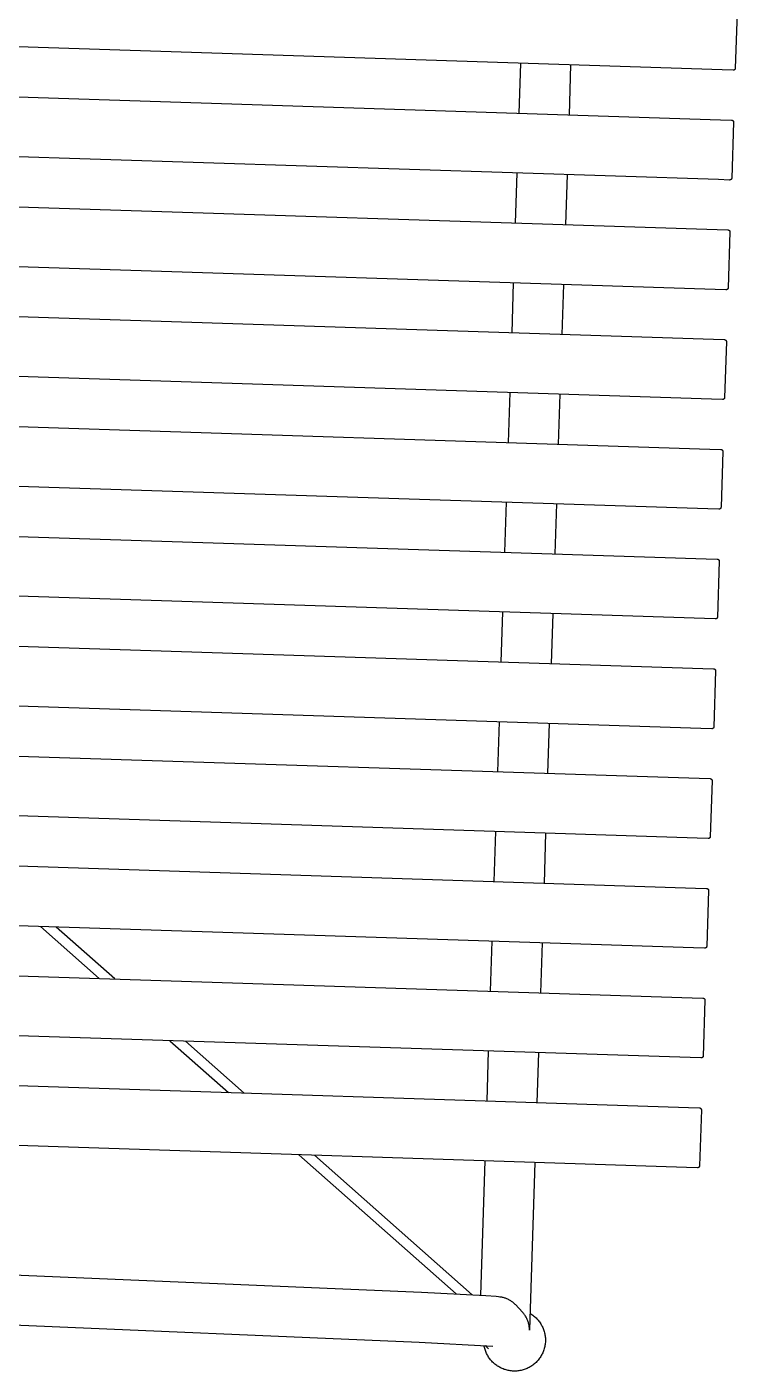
# Model space of a CAD drawing. Extents: x -27 to 25.3, y -8.5 to 57.5.
# Drawn here: x -12.886 to -12.531, y 45.269 to 45.942 of the extents above; entities that cross this region are included whole.
import ezdxf

# ---------------------------------------------------------------- set-up
doc = ezdxf.new("R2010")
doc.units = 0
doc.header["$LTSCALE"] = 0.002
doc.layers.add('A-mobilier', color=252, linetype='Continuous')
doc.layers.add('SA-ELEVATION', color=2, linetype='Continuous', true_color=0xffff00)

# ---------------------------------------------------------------- blocks, each defined once
blk = doc.blocks.new('Banc Palissade-Dessus')
at = {"layer": 'SA-ELEVATION'}
for p, q in [((-12.5, -687.01), (-12.5, -30.48)), ((12.5, -30.48), (12.5, -687.01)), ((42.5, -687.01), (42.5, -30.48)), ((67.5, -30.48), (67.5, -687.01)), ((97.5, -687.01), (97.5, -30.48)), ((122.5, -30.48), (122.5, -687.01)), ((152.5, -687.01), (152.5, -30.48)), ((177.5, -30.48), (177.5, -687.01)), ((207.5, -687.01), (207.5, -30.48)), ((232.5, -30.48), (232.5, -687.01)), ((262.5, -687.01), (262.5, -30.48)), ((287.5, -30.48), (287.5, -687.01)), ((317.5, -687.01), (317.5, -30.48)), ((342.5, -30.48), (342.5, -687.01)), ((372.5, -687.01), (372.5, -30.48)), ((397.5, -30.48), (397.5, -687.01)), ((427.5, -687.01), (427.5, -30.48)), ((452.5, -30.48), (452.5, -687.01)), ((482.5, -687.01), (482.5, -30.48)), ((507.5, -30.48), (507.5, -687.01)), ((537.5, -687.01), (537.5, -30.48)), ((599.82, -112.87), (604.34, -556.33)), ((624.82, -112.61), (629.33, -556.07)), ((427.5, -359.67), (452.5, -389.89)), ((452.5, -397.74), (427.5, -367.51)), ((482.5, -426.16), (507.5, -456.39)), ((507.5, -464.23), (482.5, -434.01)), ((537.5, -492.66), (604.57, -573.76)), ((604.74, -581.8), (537.5, -500.51)), ((604.34, -556.33), (604.92, -588.59)), ((629.33, -556.07), (630.13, -592.94)), ((12.5, -586.04), (-12.5, -586.04)), ((67.5, -586.04), (42.5, -586.04)), ((122.5, -586.04), (97.5, -586.04)), ((177.5, -586.04), (152.5, -586.04)), ((232.5, -586.04), (207.5, -586.04)), ((287.5, -586.04), (262.5, -586.04)), ((342.5, -586.04), (317.5, -586.04)), ((397.5, -586.04), (372.5, -586.04)), ((452.5, -586.04), (427.5, -586.04)), ((507.5, -586.04), (482.5, -586.04)), ((604.84, -586.04), (537.5, -586.04)), ((604.92, -588.59), (605.14, -593.88)), ((630.45, -588.64), (629.93, -588.53)), ((629.95, -589.18), (631.59, -590.81)), ((630.96, -588.78), (630.45, -588.64)), ((631.47, -588.93), (630.96, -588.78)), ((631.97, -589.1), (631.47, -588.93)), ((632.47, -589.28), (631.97, -589.1)), ((632.96, -589.48), (632.47, -589.28)), ((633.44, -589.7), (632.96, -589.48)), ((633.92, -589.94), (633.44, -589.7)), ((634.38, -590.19), (633.92, -589.94)), ((634.84, -590.45), (634.38, -590.19)), ((635.29, -590.74), (634.84, -590.45)), ((635.73, -591.03), (635.29, -590.74)), ((636.16, -591.35), (635.73, -591.03)), ((636.57, -591.67), (636.16, -591.35)), ((636.98, -592.01), (636.57, -591.67)), ((637.37, -592.37), (636.98, -592.01)), ((637.76, -592.74), (637.37, -592.37)), ((605.14, -593.88), (605.21, -594.92)), ((605.21, -594.92), (605.29, -595.69)), ((605.29, -595.69), (605.33, -596.07)), ((605.33, -596.07), (605.39, -596.46)), ((605.39, -596.46), (605.46, -596.85)), ((605.46, -596.85), (605.53, -597.23)), ((605.53, -597.23), (605.62, -597.62)), ((605.62, -597.62), (605.72, -598)), ((605.72, -598), (605.83, -598.37)), ((605.83, -598.37), (605.95, -598.73)), ((605.95, -598.73), (606.08, -599.09)), ((606.08, -599.09), (606.22, -599.45)), ((638.12, -593.12), (637.76, -592.74)), ((638.48, -593.51), (638.12, -593.12)), ((638.82, -593.92), (638.48, -593.51)), ((639.15, -594.33), (638.82, -593.92)), ((639.46, -594.76), (639.15, -594.33)), ((639.76, -595.2), (639.46, -594.76)), ((640.05, -595.65), (639.76, -595.2)), ((640.31, -596.1), (640.05, -595.65)), ((640.57, -596.57), (640.31, -596.1)), ((640.8, -597.04), (640.57, -596.57)), ((641.02, -597.53), (640.8, -597.04)), ((641.23, -598.02), (641.02, -597.53)), ((641.41, -598.51), (641.23, -598.02)), ((641.58, -599.02), (641.41, -598.51)), ((641.73, -599.52), (641.58, -599.02)), ((606.22, -599.45), (606.37, -599.79)), ((606.37, -599.79), (606.53, -600.12)), ((606.53, -600.12), (606.69, -600.45)), ((606.69, -600.45), (606.87, -600.78)), ((606.87, -600.78), (607.06, -601.12)), ((607.06, -601.12), (607.27, -601.45)), ((607.27, -601.45), (607.49, -601.77)), ((607.49, -601.77), (607.71, -602.09)), ((607.71, -602.09), (607.86, -602.28)), ((607.86, -602.28), (608, -602.47)), ((608, -602.47), (608.15, -602.65)), ((608.15, -602.65), (608.3, -602.83)), ((608.3, -602.83), (608.46, -603.01)), ((608.46, -603.01), (608.62, -603.19)), ((608.62, -603.19), (608.78, -603.36)), ((608.78, -603.36), (608.95, -603.53)), ((612.66, -607.24), (608.99, -603.57)), ((641.87, -600.04), (641.73, -599.52)), ((641.98, -600.55), (641.87, -600.04)), ((642.08, -601.07), (641.98, -600.55)), ((642.07, -606.4), (642.16, -605.87)), ((642.16, -601.6), (642.08, -601.07)), ((642.23, -602.12), (642.16, -601.6)), ((642.16, -605.87), (642.22, -605.33)), ((642.22, -605.33), (642.27, -604.79)), ((642.27, -602.65), (642.23, -602.12)), ((642.3, -603.18), (642.27, -602.65)), ((642.27, -604.79), (642.3, -604.25)), ((642.31, -603.71), (642.3, -603.18)), ((642.3, -604.25), (642.31, -603.71)), ((-12.5, -611.04), (12.5, -611.04)), ((42.5, -611.04), (67.5, -611.04)), ((97.5, -611.04), (122.5, -611.04)), ((152.5, -611.04), (177.5, -611.04)), ((207.5, -611.04), (232.5, -611.04)), ((262.5, -611.04), (287.5, -611.04)), ((317.5, -611.04), (342.5, -611.04)), ((372.5, -611.04), (397.5, -611.04)), ((427.5, -611.04), (452.5, -611.04)), ((482.5, -611.04), (507.5, -611.04)), ((537.5, -611.04), (621.45, -611.04)), ((612.97, -607.54), (612.66, -607.24)), ((613.29, -607.83), (612.97, -607.54)), ((613.15, -611.04), (613.41, -611.51)), ((613.63, -608.11), (613.29, -607.83)), ((613.41, -611.51), (613.69, -611.97)), ((613.97, -608.38), (613.63, -608.11)), ((613.69, -611.97), (613.99, -612.42)), ((614.32, -608.64), (613.97, -608.38)), ((613.99, -612.42), (614.3, -612.86)), ((614.67, -608.88), (614.32, -608.64)), ((615.04, -609.12), (614.67, -608.88)), ((615.41, -609.34), (615.04, -609.12)), ((615.8, -609.55), (615.41, -609.34)), ((616.18, -609.74), (615.8, -609.55)), ((616.58, -609.92), (616.18, -609.74)), ((616.98, -610.09), (616.58, -609.92)), ((617.38, -610.25), (616.98, -610.09)), ((617.79, -610.39), (617.38, -610.25)), ((618.21, -610.52), (617.79, -610.39)), ((618.63, -610.63), (618.21, -610.52)), ((619.05, -610.73), (618.63, -610.63)), ((619.47, -610.82), (619.05, -610.73)), ((619.9, -610.89), (619.47, -610.82)), ((620.33, -610.95), (619.9, -610.89)), ((620.77, -610.99), (620.33, -610.95)), ((621.2, -611.02), (620.77, -610.99)), ((621.63, -611.03), (621.2, -611.02)), ((621.45, -611.04), (621.63, -611.03)), ((639.35, -612.81), (639.66, -612.37)), ((639.66, -612.37), (639.96, -611.91)), ((639.96, -611.91), (640.24, -611.45)), ((640.24, -611.45), (640.5, -610.98)), ((640.5, -610.98), (640.74, -610.5)), ((640.74, -610.5), (640.97, -610.01)), ((640.97, -610.01), (641.18, -609.51)), ((641.18, -609.51), (641.38, -609.01)), ((641.38, -609.01), (641.55, -608.49)), ((641.55, -608.49), (641.71, -607.98)), ((641.71, -607.98), (641.85, -607.46)), ((641.85, -607.46), (641.97, -606.93)), ((641.97, -606.93), (642.07, -606.4)), ((614.3, -612.86), (614.63, -613.29)), ((614.63, -613.29), (614.97, -613.71)), ((614.97, -613.71), (615.32, -614.12)), ((615.32, -614.12), (615.69, -614.51)), ((615.69, -614.51), (616.08, -614.89)), ((616.08, -614.89), (616.47, -615.26)), ((616.47, -615.26), (616.88, -615.61)), ((616.88, -615.61), (617.3, -615.95)), ((617.3, -615.95), (617.73, -616.28)), ((617.73, -616.28), (618.18, -616.58)), ((618.18, -616.58), (618.63, -616.88)), ((618.63, -616.88), (619.1, -617.15)), ((619.1, -617.15), (619.57, -617.42)), ((619.57, -617.42), (620.05, -617.66)), ((620.05, -617.66), (620.54, -617.89)), ((620.54, -617.89), (621.04, -618.1)), ((621.04, -618.1), (621.54, -618.29)), ((621.54, -618.29), (622.06, -618.46)), ((622.06, -618.46), (622.57, -618.62)), ((622.57, -618.62), (623.09, -618.76)), ((623.09, -618.76), (623.62, -618.88)), ((623.62, -618.88), (624.15, -618.98)), ((624.15, -618.98), (624.69, -619.06)), ((624.69, -619.06), (625.22, -619.13)), ((625.22, -619.13), (625.76, -619.17)), ((625.76, -619.17), (626.3, -619.2)), ((626.3, -619.2), (626.84, -619.21)), ((626.84, -619.21), (627.38, -619.2)), ((627.38, -619.2), (627.92, -619.17)), ((627.92, -619.17), (628.46, -619.12)), ((628.46, -619.12), (628.99, -619.05)), ((628.99, -619.05), (629.53, -618.97)), ((629.53, -618.97), (630.06, -618.86)), ((630.06, -618.86), (630.58, -618.74)), ((630.58, -618.74), (631.11, -618.6)), ((631.11, -618.6), (631.62, -618.44)), ((631.62, -618.44), (632.13, -618.27)), ((632.13, -618.27), (632.64, -618.07)), ((632.64, -618.07), (633.13, -617.86)), ((633.13, -617.86), (633.62, -617.63)), ((633.62, -617.63), (634.1, -617.38)), ((634.1, -617.38), (634.58, -617.12)), ((634.58, -617.12), (635.04, -616.84)), ((635.04, -616.84), (635.49, -616.55)), ((635.49, -616.55), (635.93, -616.24)), ((635.93, -616.24), (636.36, -615.91)), ((636.36, -615.91), (636.78, -615.57)), ((636.78, -615.57), (637.19, -615.22)), ((637.19, -615.22), (637.59, -614.85)), ((637.59, -614.85), (637.97, -614.47)), ((637.97, -614.47), (638.34, -614.07)), ((638.34, -614.07), (638.69, -613.66)), ((638.69, -613.66), (639.03, -613.24)), ((639.03, -613.24), (639.35, -612.81)), ((-13.29, -693.51), (-13.25, -693.5)), ((-13.25, -693.5), (-13.22, -693.49)), ((-13.22, -693.49), (-13.19, -693.48)), ((-13.19, -693.48), (-13.15, -693.47)), ((-13.15, -693.47), (-13.12, -693.45)), ((-13.12, -693.45), (-13.09, -693.44)), ((-13.09, -693.44), (-13.05, -693.42)), ((-13.05, -693.42), (-13.02, -693.4)), ((-13.02, -693.4), (-12.99, -693.39)), ((-12.99, -693.39), (-12.96, -693.37)), ((-12.96, -693.37), (-12.93, -693.35)), ((-12.93, -693.35), (-12.9, -693.33)), ((-12.9, -693.33), (-12.88, -693.3)), ((-12.88, -693.3), (-12.85, -693.28)), ((-12.85, -693.28), (-12.82, -693.26)), ((-12.82, -693.26), (-12.8, -693.23)), ((-12.8, -693.23), (-12.77, -693.21)), ((-12.77, -693.21), (-12.75, -693.18)), ((-12.75, -693.18), (-12.73, -693.15)), ((-12.73, -693.15), (-12.7, -693.12)), ((-12.7, -693.12), (-12.68, -693.1)), ((-12.68, -693.1), (-12.66, -693.07)), ((-12.66, -693.07), (-12.64, -693.04)), ((-12.64, -693.04), (-12.63, -693)), ((-12.63, -693), (-12.61, -692.97)), ((-12.61, -692.97), (-12.59, -692.94)), ((-12.59, -692.94), (-12.58, -692.91)), ((-12.58, -692.91), (-12.57, -692.88)), ((-12.57, -692.88), (-12.55, -692.84)), ((-12.55, -692.84), (-12.54, -692.81)), ((-12.54, -692.81), (-12.53, -692.77)), ((-12.53, -692.74), (-12.52, -692.7)), ((-12.53, -692.77), (-12.53, -692.74)), ((-12.52, -692.7), (-12.51, -692.67)), ((-12.51, -692.63), (-12.5, -692.6)), ((-12.51, -692.67), (-12.51, -692.63)), ((-12.5, -692.49), (-12.5, -687.01)), ((-12.5, -692.53), (-12.5, -692.49)), ((-12.5, -692.56), (-12.5, -692.53)), ((-12.5, -692.6), (-12.5, -692.56)), ((12.5, -687.01), (12.5, -692.49)), ((12.5, -692.49), (12.5, -692.53)), ((12.5, -692.53), (12.5, -692.56)), ((12.5, -692.56), (12.5, -692.6)), ((12.5, -692.6), (12.51, -692.63)), ((12.51, -692.63), (12.51, -692.67)), ((12.51, -692.67), (12.52, -692.7)), ((12.52, -692.7), (12.53, -692.74)), ((12.53, -692.74), (12.53, -692.77)), ((12.53, -692.77), (12.54, -692.81)), ((12.54, -692.81), (12.55, -692.84)), ((12.55, -692.84), (12.57, -692.87)), ((12.57, -692.87), (12.58, -692.91)), ((12.58, -692.91), (12.59, -692.94)), ((12.59, -692.94), (12.61, -692.97)), ((12.61, -692.97), (12.63, -693)), ((12.63, -693), (12.64, -693.04)), ((12.64, -693.04), (12.66, -693.07)), ((12.66, -693.07), (12.68, -693.09)), ((12.68, -693.09), (12.7, -693.12)), ((12.7, -693.12), (12.73, -693.15)), ((12.73, -693.15), (12.75, -693.18)), ((12.75, -693.18), (12.77, -693.21)), ((12.77, -693.21), (12.8, -693.23)), ((12.8, -693.23), (12.82, -693.26)), ((12.82, -693.26), (12.85, -693.28)), ((12.85, -693.28), (12.88, -693.3)), ((12.88, -693.3), (12.9, -693.33)), ((12.9, -693.33), (12.93, -693.35)), ((12.93, -693.35), (12.96, -693.37)), ((12.96, -693.37), (12.99, -693.39)), ((12.99, -693.39), (13.02, -693.4)), ((13.02, -693.4), (13.05, -693.42)), ((13.05, -693.42), (13.09, -693.44)), ((13.09, -693.44), (13.12, -693.45)), ((13.12, -693.45), (13.15, -693.46)), ((13.15, -693.46), (13.19, -693.48)), ((13.19, -693.48), (13.22, -693.49)), ((13.22, -693.49), (13.25, -693.5)), ((13.25, -693.5), (13.29, -693.51)), ((41.71, -693.51), (41.75, -693.5)), ((41.75, -693.5), (41.78, -693.49)), ((41.78, -693.49), (41.81, -693.48)), ((41.81, -693.48), (41.85, -693.46)), ((41.85, -693.46), (41.88, -693.45)), ((41.88, -693.45), (41.91, -693.44)), ((41.91, -693.44), (41.95, -693.42)), ((41.95, -693.42), (41.98, -693.4)), ((41.98, -693.4), (42.01, -693.39)), ((42.01, -693.39), (42.04, -693.37)), ((42.04, -693.37), (42.07, -693.35)), ((42.07, -693.35), (42.1, -693.33)), ((42.1, -693.33), (42.12, -693.3)), ((42.12, -693.3), (42.15, -693.28)), ((42.15, -693.28), (42.18, -693.26)), ((42.18, -693.26), (42.2, -693.23)), ((42.2, -693.23), (42.23, -693.21)), ((42.23, -693.21), (42.25, -693.18)), ((42.25, -693.18), (42.27, -693.15)), ((42.27, -693.15), (42.3, -693.12)), ((42.3, -693.12), (42.32, -693.09)), ((42.32, -693.09), (42.34, -693.07)), ((42.34, -693.07), (42.36, -693.04)), ((42.36, -693.04), (42.37, -693)), ((42.37, -693), (42.39, -692.97)), ((42.39, -692.97), (42.41, -692.94)), ((42.41, -692.94), (42.42, -692.91)), ((42.42, -692.91), (42.43, -692.87)), ((42.43, -692.87), (42.45, -692.84)), ((42.45, -692.84), (42.46, -692.81)), ((42.46, -692.81), (42.47, -692.77)), ((42.47, -692.74), (42.48, -692.7)), ((42.47, -692.77), (42.47, -692.74)), ((42.48, -692.7), (42.49, -692.67)), ((42.49, -692.63), (42.5, -692.6)), ((42.49, -692.67), (42.49, -692.63)), ((42.5, -692.49), (42.5, -687.01)), ((42.5, -692.53), (42.5, -692.49)), ((42.5, -692.56), (42.5, -692.53)), ((42.5, -692.6), (42.5, -692.56)), ((67.5, -687.01), (67.5, -692.49)), ((67.5, -692.49), (67.5, -692.53)), ((67.5, -692.53), (67.5, -692.56)), ((67.5, -692.56), (67.5, -692.6)), ((67.5, -692.6), (67.51, -692.63)), ((67.51, -692.63), (67.51, -692.67)), ((67.51, -692.67), (67.52, -692.7)), ((67.52, -692.7), (67.53, -692.74)), ((67.53, -692.74), (67.53, -692.77)), ((67.53, -692.77), (67.54, -692.81)), ((67.54, -692.81), (67.55, -692.84)), ((67.55, -692.84), (67.57, -692.88)), ((67.57, -692.88), (67.58, -692.91)), ((67.58, -692.91), (67.59, -692.94)), ((67.59, -692.94), (67.61, -692.97)), ((67.61, -692.97), (67.63, -693)), ((67.63, -693), (67.64, -693.04)), ((67.64, -693.04), (67.66, -693.07)), ((67.66, -693.07), (67.68, -693.1)), ((67.68, -693.1), (67.7, -693.12)), ((67.7, -693.12), (67.73, -693.15)), ((67.73, -693.15), (67.75, -693.18)), ((67.75, -693.18), (67.77, -693.21)), ((67.77, -693.21), (67.8, -693.23)), ((67.8, -693.23), (67.82, -693.26)), ((67.82, -693.26), (67.85, -693.28)), ((67.85, -693.28), (67.88, -693.3)), ((67.88, -693.3), (67.9, -693.33)), ((67.9, -693.33), (67.93, -693.35)), ((67.93, -693.35), (67.96, -693.37)), ((67.96, -693.37), (67.99, -693.39)), ((67.99, -693.39), (68.02, -693.4)), ((68.02, -693.4), (68.05, -693.42)), ((68.05, -693.42), (68.09, -693.44)), ((68.09, -693.44), (68.12, -693.45)), ((68.12, -693.45), (68.15, -693.47)), ((68.15, -693.47), (68.19, -693.48)), ((68.19, -693.48), (68.22, -693.49)), ((68.22, -693.49), (68.25, -693.5)), ((68.25, -693.5), (68.29, -693.51)), ((96.71, -693.51), (96.75, -693.5)), ((96.75, -693.5), (96.78, -693.49)), ((96.78, -693.49), (96.81, -693.48)), ((96.81, -693.48), (96.85, -693.47)), ((96.85, -693.47), (96.88, -693.45)), ((96.88, -693.45), (96.91, -693.44)), ((96.91, -693.44), (96.95, -693.42)), ((96.95, -693.42), (96.98, -693.4)), ((96.98, -693.4), (97.01, -693.39)), ((97.01, -693.39), (97.04, -693.37)), ((97.04, -693.37), (97.07, -693.35)), ((97.07, -693.35), (97.1, -693.33)), ((97.1, -693.33), (97.12, -693.3)), ((97.12, -693.3), (97.15, -693.28)), ((97.15, -693.28), (97.18, -693.26)), ((97.18, -693.26), (97.2, -693.23)), ((97.2, -693.23), (97.23, -693.21)), ((97.23, -693.21), (97.25, -693.18)), ((97.25, -693.18), (97.27, -693.15)), ((97.27, -693.15), (97.3, -693.12)), ((97.3, -693.12), (97.32, -693.1)), ((97.32, -693.1), (97.34, -693.07)), ((97.34, -693.07), (97.36, -693.04)), ((97.36, -693.04), (97.37, -693)), ((97.37, -693), (97.39, -692.97)), ((97.39, -692.97), (97.41, -692.94)), ((97.41, -692.94), (97.42, -692.91)), ((97.42, -692.91), (97.43, -692.88)), ((97.43, -692.88), (97.45, -692.84)), ((97.45, -692.84), (97.46, -692.81)), ((97.46, -692.81), (97.47, -692.77)), ((97.47, -692.74), (97.48, -692.7)), ((97.47, -692.77), (97.47, -692.74)), ((97.48, -692.7), (97.49, -692.67)), ((97.49, -692.63), (97.5, -692.6)), ((97.49, -692.67), (97.49, -692.63)), ((97.5, -692.49), (97.5, -687.01)), ((97.5, -692.53), (97.5, -692.49)), ((97.5, -692.56), (97.5, -692.53)), ((97.5, -692.6), (97.5, -692.56)), ((122.5, -687.01), (122.5, -692.49)), ((122.5, -692.49), (122.5, -692.53)), ((122.5, -692.53), (122.5, -692.56)), ((122.5, -692.56), (122.5, -692.6)), ((122.5, -692.6), (122.51, -692.63)), ((122.51, -692.63), (122.51, -692.67)), ((122.51, -692.67), (122.52, -692.7)), ((122.52, -692.7), (122.53, -692.74)), ((122.53, -692.74), (122.53, -692.77)), ((122.53, -692.77), (122.54, -692.81)), ((122.54, -692.81), (122.55, -692.84)), ((122.55, -692.84), (122.57, -692.88)), ((122.57, -692.88), (122.58, -692.91)), ((122.58, -692.91), (122.59, -692.94)), ((122.59, -692.94), (122.61, -692.97)), ((122.61, -692.97), (122.63, -693)), ((122.63, -693), (122.64, -693.04)), ((122.64, -693.04), (122.66, -693.07)), ((122.66, -693.07), (122.68, -693.1)), ((122.68, -693.1), (122.7, -693.12)), ((122.7, -693.12), (122.73, -693.15)), ((122.73, -693.15), (122.75, -693.18)), ((122.75, -693.18), (122.77, -693.21)), ((122.77, -693.21), (122.8, -693.23)), ((122.8, -693.23), (122.82, -693.26)), ((122.82, -693.26), (122.85, -693.28)), ((122.85, -693.28), (122.88, -693.3)), ((122.88, -693.3), (122.9, -693.33)), ((122.9, -693.33), (122.93, -693.35)), ((122.93, -693.35), (122.96, -693.37)), ((122.96, -693.37), (122.99, -693.39)), ((122.99, -693.39), (123.02, -693.4)), ((123.02, -693.4), (123.05, -693.42)), ((123.05, -693.42), (123.09, -693.44)), ((123.09, -693.44), (123.12, -693.45)), ((123.12, -693.45), (123.15, -693.47)), ((123.15, -693.47), (123.19, -693.48)), ((123.19, -693.48), (123.22, -693.49)), ((123.22, -693.49), (123.25, -693.5)), ((123.25, -693.5), (123.29, -693.51)), ((151.71, -693.51), (151.75, -693.5)), ((151.75, -693.5), (151.78, -693.49)), ((151.78, -693.49), (151.81, -693.48)), ((151.81, -693.48), (151.85, -693.47)), ((151.85, -693.47), (151.88, -693.45)), ((151.88, -693.45), (151.91, -693.44)), ((151.91, -693.44), (151.95, -693.42)), ((151.95, -693.42), (151.98, -693.4)), ((151.98, -693.4), (152.01, -693.39)), ((152.01, -693.39), (152.04, -693.37)), ((152.04, -693.37), (152.07, -693.35)), ((152.07, -693.35), (152.1, -693.33)), ((152.1, -693.33), (152.12, -693.3)), ((152.12, -693.3), (152.15, -693.28)), ((152.15, -693.28), (152.18, -693.26)), ((152.18, -693.26), (152.2, -693.23)), ((152.2, -693.23), (152.23, -693.21)), ((152.23, -693.21), (152.25, -693.18)), ((152.25, -693.18), (152.27, -693.15)), ((152.27, -693.15), (152.3, -693.12)), ((152.3, -693.12), (152.32, -693.1)), ((152.32, -693.1), (152.34, -693.07)), ((152.34, -693.07), (152.36, -693.04)), ((152.36, -693.04), (152.37, -693)), ((152.37, -693), (152.39, -692.97)), ((152.39, -692.97), (152.41, -692.94)), ((152.41, -692.94), (152.42, -692.91)), ((152.42, -692.91), (152.43, -692.88)), ((152.43, -692.88), (152.45, -692.84)), ((152.45, -692.84), (152.46, -692.81)), ((152.46, -692.81), (152.47, -692.77)), ((152.47, -692.74), (152.48, -692.7)), ((152.47, -692.77), (152.47, -692.74)), ((152.48, -692.7), (152.49, -692.67)), ((152.49, -692.63), (152.5, -692.6)), ((152.49, -692.67), (152.49, -692.63)), ((152.5, -692.49), (152.5, -687.01)), ((152.5, -692.53), (152.5, -692.49)), ((152.5, -692.56), (152.5, -692.53)), ((152.5, -692.6), (152.5, -692.56)), ((177.5, -687.01), (177.5, -692.49)), ((177.5, -692.49), (177.5, -692.53)), ((177.5, -692.53), (177.5, -692.56)), ((177.5, -692.56), (177.5, -692.6)), ((177.5, -692.6), (177.51, -692.63)), ((177.51, -692.63), (177.51, -692.67)), ((177.51, -692.67), (177.52, -692.7)), ((177.52, -692.7), (177.53, -692.74)), ((177.53, -692.74), (177.53, -692.77)), ((177.53, -692.77), (177.54, -692.81)), ((177.54, -692.81), (177.55, -692.84)), ((177.55, -692.84), (177.57, -692.88)), ((177.57, -692.88), (177.58, -692.91)), ((177.58, -692.91), (177.59, -692.94)), ((177.59, -692.94), (177.61, -692.97)), ((177.61, -692.97), (177.63, -693)), ((177.63, -693), (177.64, -693.04)), ((177.64, -693.04), (177.66, -693.07)), ((177.66, -693.07), (177.68, -693.1)), ((177.68, -693.1), (177.7, -693.12)), ((177.7, -693.12), (177.73, -693.15)), ((177.73, -693.15), (177.75, -693.18)), ((177.75, -693.18), (177.77, -693.21)), ((177.77, -693.21), (177.8, -693.23)), ((177.8, -693.23), (177.82, -693.26)), ((177.82, -693.26), (177.85, -693.28)), ((177.85, -693.28), (177.88, -693.3)), ((177.88, -693.3), (177.9, -693.33)), ((177.9, -693.33), (177.93, -693.35)), ((177.93, -693.35), (177.96, -693.37)), ((177.96, -693.37), (177.99, -693.39)), ((177.99, -693.39), (178.02, -693.4)), ((178.02, -693.4), (178.05, -693.42)), ((178.05, -693.42), (178.09, -693.44)), ((178.09, -693.44), (178.12, -693.45)), ((178.12, -693.45), (178.15, -693.47)), ((178.15, -693.47), (178.19, -693.48)), ((178.19, -693.48), (178.22, -693.49)), ((178.22, -693.49), (178.25, -693.5)), ((178.25, -693.5), (178.29, -693.51)), ((206.71, -693.51), (206.75, -693.5)), ((206.75, -693.5), (206.78, -693.49)), ((206.78, -693.49), (206.81, -693.48)), ((206.81, -693.48), (206.85, -693.47)), ((206.85, -693.47), (206.88, -693.45)), ((206.88, -693.45), (206.91, -693.44)), ((206.91, -693.44), (206.95, -693.42)), ((206.95, -693.42), (206.98, -693.4)), ((206.98, -693.4), (207.01, -693.39)), ((207.01, -693.39), (207.04, -693.37)), ((207.04, -693.37), (207.07, -693.35)), ((207.07, -693.35), (207.1, -693.33)), ((207.1, -693.33), (207.12, -693.3)), ((207.12, -693.3), (207.15, -693.28)), ((207.15, -693.28), (207.18, -693.26)), ((207.18, -693.26), (207.2, -693.23)), ((207.2, -693.23), (207.23, -693.21)), ((207.23, -693.21), (207.25, -693.18)), ((207.25, -693.18), (207.27, -693.15)), ((207.27, -693.15), (207.3, -693.12)), ((207.3, -693.12), (207.32, -693.1)), ((207.32, -693.1), (207.34, -693.07)), ((207.34, -693.07), (207.36, -693.04)), ((207.36, -693.04), (207.37, -693)), ((207.37, -693), (207.39, -692.97)), ((207.39, -692.97), (207.41, -692.94)), ((207.41, -692.94), (207.42, -692.91)), ((207.42, -692.91), (207.43, -692.88)), ((207.43, -692.88), (207.45, -692.84)), ((207.45, -692.84), (207.46, -692.81)), ((207.46, -692.81), (207.47, -692.77)), ((207.47, -692.74), (207.48, -692.7)), ((207.47, -692.77), (207.47, -692.74)), ((207.48, -692.7), (207.49, -692.67)), ((207.49, -692.63), (207.5, -692.6)), ((207.49, -692.67), (207.49, -692.63)), ((207.5, -692.49), (207.5, -687.01)), ((207.5, -692.53), (207.5, -692.49)), ((207.5, -692.56), (207.5, -692.53)), ((207.5, -692.6), (207.5, -692.56)), ((232.5, -687.01), (232.5, -692.49)), ((232.5, -692.49), (232.5, -692.53)), ((232.5, -692.53), (232.5, -692.56)), ((232.5, -692.56), (232.5, -692.6)), ((232.5, -692.6), (232.51, -692.63)), ((232.51, -692.63), (232.51, -692.67)), ((232.51, -692.67), (232.52, -692.7)), ((232.52, -692.7), (232.53, -692.74)), ((232.53, -692.74), (232.53, -692.77)), ((232.53, -692.77), (232.54, -692.81)), ((232.54, -692.81), (232.55, -692.84)), ((232.55, -692.84), (232.57, -692.87)), ((232.57, -692.87), (232.58, -692.91)), ((232.58, -692.91), (232.59, -692.94)), ((232.59, -692.94), (232.61, -692.97)), ((232.61, -692.97), (232.63, -693)), ((232.63, -693), (232.64, -693.04)), ((232.64, -693.04), (232.66, -693.07)), ((232.66, -693.07), (232.68, -693.09)), ((232.68, -693.09), (232.7, -693.12)), ((232.7, -693.12), (232.73, -693.15)), ((232.73, -693.15), (232.75, -693.18)), ((232.75, -693.18), (232.77, -693.21)), ((232.77, -693.21), (232.8, -693.23)), ((232.8, -693.23), (232.82, -693.26)), ((232.82, -693.26), (232.85, -693.28)), ((232.85, -693.28), (232.88, -693.3)), ((232.88, -693.3), (232.9, -693.33)), ((232.9, -693.33), (232.93, -693.35)), ((232.93, -693.35), (232.96, -693.37)), ((232.96, -693.37), (232.99, -693.39)), ((232.99, -693.39), (233.02, -693.4)), ((233.02, -693.4), (233.05, -693.42)), ((233.05, -693.42), (233.09, -693.44)), ((233.09, -693.44), (233.12, -693.45)), ((233.12, -693.45), (233.15, -693.46)), ((233.15, -693.46), (233.19, -693.48)), ((233.19, -693.48), (233.22, -693.49)), ((233.22, -693.49), (233.25, -693.5)), ((233.25, -693.5), (233.29, -693.51)), ((261.71, -693.51), (261.75, -693.5)), ((261.75, -693.5), (261.78, -693.49)), ((261.78, -693.49), (261.81, -693.48)), ((261.81, -693.48), (261.85, -693.46)), ((261.85, -693.46), (261.88, -693.45)), ((261.88, -693.45), (261.91, -693.44)), ((261.91, -693.44), (261.95, -693.42)), ((261.95, -693.42), (261.98, -693.4)), ((261.98, -693.4), (262.01, -693.39)), ((262.01, -693.39), (262.04, -693.37)), ((262.04, -693.37), (262.07, -693.35)), ((262.07, -693.35), (262.1, -693.33)), ((262.1, -693.33), (262.12, -693.3)), ((262.12, -693.3), (262.15, -693.28)), ((262.15, -693.28), (262.18, -693.26)), ((262.18, -693.26), (262.2, -693.23)), ((262.2, -693.23), (262.23, -693.21)), ((262.23, -693.21), (262.25, -693.18)), ((262.25, -693.18), (262.27, -693.15)), ((262.27, -693.15), (262.3, -693.12)), ((262.3, -693.12), (262.32, -693.09)), ((262.32, -693.09), (262.34, -693.07)), ((262.34, -693.07), (262.36, -693.04)), ((262.36, -693.04), (262.37, -693)), ((262.37, -693), (262.39, -692.97)), ((262.39, -692.97), (262.41, -692.94)), ((262.41, -692.94), (262.42, -692.91)), ((262.42, -692.91), (262.43, -692.87)), ((262.43, -692.87), (262.45, -692.84)), ((262.45, -692.84), (262.46, -692.81)), ((262.46, -692.81), (262.47, -692.77)), ((262.47, -692.74), (262.48, -692.7)), ((262.47, -692.77), (262.47, -692.74)), ((262.48, -692.7), (262.49, -692.67)), ((262.49, -692.63), (262.5, -692.6)), ((262.49, -692.67), (262.49, -692.63)), ((262.5, -692.49), (262.5, -687.01)), ((262.5, -692.53), (262.5, -692.49)), ((262.5, -692.56), (262.5, -692.53)), ((262.5, -692.6), (262.5, -692.56)), ((287.5, -687.01), (287.5, -692.49)), ((287.5, -692.49), (287.5, -692.53)), ((287.5, -692.53), (287.5, -692.56)), ((287.5, -692.56), (287.5, -692.6)), ((287.5, -692.6), (287.51, -692.63)), ((287.51, -692.63), (287.51, -692.67)), ((287.51, -692.67), (287.52, -692.7)), ((287.52, -692.7), (287.53, -692.74)), ((287.53, -692.74), (287.53, -692.77)), ((287.53, -692.77), (287.54, -692.81)), ((287.54, -692.81), (287.55, -692.84)), ((287.55, -692.84), (287.57, -692.88)), ((287.57, -692.88), (287.58, -692.91)), ((287.58, -692.91), (287.59, -692.94)), ((287.59, -692.94), (287.61, -692.97)), ((287.61, -692.97), (287.63, -693)), ((287.63, -693), (287.64, -693.04)), ((287.64, -693.04), (287.66, -693.07)), ((287.66, -693.07), (287.68, -693.1)), ((287.68, -693.1), (287.7, -693.12)), ((287.7, -693.12), (287.73, -693.15)), ((287.73, -693.15), (287.75, -693.18)), ((287.75, -693.18), (287.77, -693.21)), ((287.77, -693.21), (287.8, -693.23)), ((287.8, -693.23), (287.82, -693.26)), ((287.82, -693.26), (287.85, -693.28)), ((287.85, -693.28), (287.88, -693.3)), ((287.88, -693.3), (287.9, -693.33)), ((287.9, -693.33), (287.93, -693.35)), ((287.93, -693.35), (287.96, -693.37)), ((287.96, -693.37), (287.99, -693.39)), ((287.99, -693.39), (288.02, -693.4)), ((288.02, -693.4), (288.05, -693.42)), ((288.05, -693.42), (288.09, -693.44)), ((288.09, -693.44), (288.12, -693.45)), ((288.12, -693.45), (288.15, -693.47)), ((288.15, -693.47), (288.19, -693.48)), ((288.19, -693.48), (288.22, -693.49)), ((288.22, -693.49), (288.25, -693.5)), ((288.25, -693.5), (288.29, -693.51)), ((316.71, -693.51), (316.75, -693.5)), ((316.75, -693.5), (316.78, -693.49)), ((316.78, -693.49), (316.81, -693.48)), ((316.81, -693.48), (316.85, -693.47)), ((316.85, -693.47), (316.88, -693.45)), ((316.88, -693.45), (316.91, -693.44)), ((316.91, -693.44), (316.95, -693.42)), ((316.95, -693.42), (316.98, -693.4)), ((316.98, -693.4), (317.01, -693.39)), ((317.01, -693.39), (317.04, -693.37)), ((317.04, -693.37), (317.07, -693.35)), ((317.07, -693.35), (317.1, -693.33)), ((317.1, -693.33), (317.12, -693.3)), ((317.12, -693.3), (317.15, -693.28)), ((317.15, -693.28), (317.18, -693.26)), ((317.18, -693.26), (317.2, -693.23)), ((317.2, -693.23), (317.23, -693.21)), ((317.23, -693.21), (317.25, -693.18)), ((317.25, -693.18), (317.27, -693.15)), ((317.27, -693.15), (317.3, -693.12)), ((317.3, -693.12), (317.32, -693.1)), ((317.32, -693.1), (317.34, -693.07)), ((317.34, -693.07), (317.36, -693.04)), ((317.36, -693.04), (317.37, -693)), ((317.37, -693), (317.39, -692.97)), ((317.39, -692.97), (317.41, -692.94)), ((317.41, -692.94), (317.42, -692.91)), ((317.42, -692.91), (317.43, -692.88)), ((317.43, -692.88), (317.45, -692.84)), ((317.45, -692.84), (317.46, -692.81)), ((317.46, -692.81), (317.47, -692.77)), ((317.47, -692.74), (317.48, -692.7)), ((317.47, -692.77), (317.47, -692.74)), ((317.48, -692.7), (317.49, -692.67)), ((317.49, -692.63), (317.5, -692.6)), ((317.49, -692.67), (317.49, -692.63)), ((317.5, -692.49), (317.5, -687.01)), ((317.5, -692.53), (317.5, -692.49)), ((317.5, -692.56), (317.5, -692.53)), ((317.5, -692.6), (317.5, -692.56)), ((342.5, -687.01), (342.5, -692.49)), ((342.5, -692.49), (342.5, -692.53)), ((342.5, -692.53), (342.5, -692.56)), ((342.5, -692.56), (342.5, -692.6)), ((342.5, -692.6), (342.51, -692.63)), ((342.51, -692.63), (342.51, -692.67)), ((342.51, -692.67), (342.52, -692.7)), ((342.52, -692.7), (342.53, -692.74)), ((342.53, -692.74), (342.53, -692.77)), ((342.53, -692.77), (342.54, -692.81)), ((342.54, -692.81), (342.55, -692.84)), ((342.55, -692.84), (342.57, -692.88)), ((342.57, -692.88), (342.58, -692.91)), ((342.58, -692.91), (342.59, -692.94)), ((342.59, -692.94), (342.61, -692.97)), ((342.61, -692.97), (342.63, -693)), ((342.63, -693), (342.64, -693.04)), ((342.64, -693.04), (342.66, -693.07)), ((342.66, -693.07), (342.68, -693.1)), ((342.68, -693.1), (342.7, -693.12)), ((342.7, -693.12), (342.73, -693.15)), ((342.73, -693.15), (342.75, -693.18)), ((342.75, -693.18), (342.77, -693.21)), ((342.77, -693.21), (342.8, -693.23)), ((342.8, -693.23), (342.82, -693.26)), ((342.82, -693.26), (342.85, -693.28)), ((342.85, -693.28), (342.88, -693.3)), ((342.88, -693.3), (342.9, -693.33)), ((342.9, -693.33), (342.93, -693.35)), ((342.93, -693.35), (342.96, -693.37)), ((342.96, -693.37), (342.99, -693.39)), ((342.99, -693.39), (343.02, -693.4)), ((343.02, -693.4), (343.05, -693.42)), ((343.05, -693.42), (343.09, -693.44)), ((343.09, -693.44), (343.12, -693.45)), ((343.12, -693.45), (343.15, -693.47)), ((343.15, -693.47), (343.19, -693.48)), ((343.19, -693.48), (343.22, -693.49)), ((343.22, -693.49), (343.25, -693.5)), ((343.25, -693.5), (343.29, -693.51)), ((371.71, -693.51), (371.75, -693.5)), ((371.75, -693.5), (371.78, -693.49)), ((371.78, -693.49), (371.81, -693.48)), ((371.81, -693.48), (371.85, -693.47)), ((371.85, -693.47), (371.88, -693.45)), ((371.88, -693.45), (371.91, -693.44)), ((371.91, -693.44), (371.95, -693.42)), ((371.95, -693.42), (371.98, -693.4)), ((371.98, -693.4), (372.01, -693.39)), ((372.01, -693.39), (372.04, -693.37)), ((372.04, -693.37), (372.07, -693.35)), ((372.07, -693.35), (372.1, -693.33)), ((372.1, -693.33), (372.12, -693.3)), ((372.12, -693.3), (372.15, -693.28)), ((372.15, -693.28), (372.18, -693.26)), ((372.18, -693.26), (372.2, -693.23)), ((372.2, -693.23), (372.23, -693.21)), ((372.23, -693.21), (372.25, -693.18)), ((372.25, -693.18), (372.27, -693.15)), ((372.27, -693.15), (372.3, -693.12)), ((372.3, -693.12), (372.32, -693.1)), ((372.32, -693.1), (372.34, -693.07)), ((372.34, -693.07), (372.36, -693.04)), ((372.36, -693.04), (372.37, -693)), ((372.37, -693), (372.39, -692.97)), ((372.39, -692.97), (372.41, -692.94)), ((372.41, -692.94), (372.42, -692.91)), ((372.42, -692.91), (372.43, -692.88)), ((372.43, -692.88), (372.45, -692.84)), ((372.45, -692.84), (372.46, -692.81)), ((372.46, -692.81), (372.47, -692.77)), ((372.47, -692.74), (372.48, -692.7)), ((372.47, -692.77), (372.47, -692.74)), ((372.48, -692.7), (372.49, -692.67)), ((372.49, -692.63), (372.5, -692.6)), ((372.49, -692.67), (372.49, -692.63)), ((372.5, -692.49), (372.5, -687.01)), ((372.5, -692.53), (372.5, -692.49)), ((372.5, -692.56), (372.5, -692.53)), ((372.5, -692.6), (372.5, -692.56)), ((397.5, -687.01), (397.5, -692.49)), ((397.5, -692.49), (397.5, -692.53)), ((397.5, -692.53), (397.5, -692.56)), ((397.5, -692.56), (397.5, -692.6)), ((397.5, -692.6), (397.51, -692.63)), ((397.51, -692.63), (397.51, -692.67)), ((397.51, -692.67), (397.52, -692.7)), ((397.52, -692.7), (397.53, -692.74)), ((397.53, -692.74), (397.53, -692.77)), ((397.53, -692.77), (397.54, -692.81)), ((397.54, -692.81), (397.55, -692.84)), ((397.55, -692.84), (397.57, -692.88)), ((397.57, -692.88), (397.58, -692.91)), ((397.58, -692.91), (397.59, -692.94)), ((397.59, -692.94), (397.61, -692.97)), ((397.61, -692.97), (397.63, -693)), ((397.63, -693), (397.64, -693.04)), ((397.64, -693.04), (397.66, -693.07)), ((397.66, -693.07), (397.68, -693.1)), ((397.68, -693.1), (397.7, -693.12)), ((397.7, -693.12), (397.73, -693.15)), ((397.73, -693.15), (397.75, -693.18)), ((397.75, -693.18), (397.77, -693.21)), ((397.77, -693.21), (397.8, -693.23)), ((397.8, -693.23), (397.82, -693.26)), ((397.82, -693.26), (397.85, -693.28)), ((397.85, -693.28), (397.88, -693.3)), ((397.88, -693.3), (397.9, -693.33)), ((397.9, -693.33), (397.93, -693.35)), ((397.93, -693.35), (397.96, -693.37)), ((397.96, -693.37), (397.99, -693.39)), ((397.99, -693.39), (398.02, -693.4)), ((398.02, -693.4), (398.05, -693.42)), ((398.05, -693.42), (398.09, -693.44)), ((398.09, -693.44), (398.12, -693.45)), ((398.12, -693.45), (398.15, -693.47)), ((398.15, -693.47), (398.19, -693.48)), ((398.19, -693.48), (398.22, -693.49)), ((398.22, -693.49), (398.25, -693.5)), ((398.25, -693.5), (398.29, -693.51)), ((426.71, -693.51), (426.75, -693.5)), ((426.75, -693.5), (426.78, -693.49)), ((426.78, -693.49), (426.81, -693.48)), ((426.81, -693.48), (426.85, -693.47)), ((426.85, -693.47), (426.88, -693.45)), ((426.88, -693.45), (426.91, -693.44)), ((426.91, -693.44), (426.95, -693.42)), ((426.95, -693.42), (426.98, -693.4)), ((426.98, -693.4), (427.01, -693.39)), ((427.01, -693.39), (427.04, -693.37)), ((427.04, -693.37), (427.07, -693.35)), ((427.07, -693.35), (427.1, -693.33)), ((427.1, -693.33), (427.12, -693.3)), ((427.12, -693.3), (427.15, -693.28)), ((427.15, -693.28), (427.18, -693.26)), ((427.18, -693.26), (427.2, -693.23)), ((427.2, -693.23), (427.23, -693.21)), ((427.23, -693.21), (427.25, -693.18)), ((427.25, -693.18), (427.27, -693.15)), ((427.27, -693.15), (427.3, -693.12)), ((427.3, -693.12), (427.32, -693.1)), ((427.32, -693.1), (427.34, -693.07)), ((427.34, -693.07), (427.36, -693.04)), ((427.36, -693.04), (427.37, -693)), ((427.37, -693), (427.39, -692.97)), ((427.39, -692.97), (427.41, -692.94)), ((427.41, -692.94), (427.42, -692.91)), ((427.42, -692.91), (427.43, -692.88)), ((427.43, -692.88), (427.45, -692.84)), ((427.45, -692.84), (427.46, -692.81)), ((427.46, -692.81), (427.47, -692.77)), ((427.47, -692.74), (427.48, -692.7)), ((427.47, -692.77), (427.47, -692.74)), ((427.48, -692.7), (427.49, -692.67)), ((427.49, -692.63), (427.5, -692.6)), ((427.49, -692.67), (427.49, -692.63)), ((427.5, -692.49), (427.5, -687.01)), ((427.5, -692.53), (427.5, -692.49)), ((427.5, -692.56), (427.5, -692.53)), ((427.5, -692.6), (427.5, -692.56)), ((452.5, -687.01), (452.5, -692.49)), ((452.5, -692.49), (452.5, -692.53)), ((452.5, -692.53), (452.5, -692.56)), ((452.5, -692.56), (452.5, -692.6)), ((452.5, -692.6), (452.51, -692.63)), ((452.51, -692.63), (452.51, -692.67)), ((452.51, -692.67), (452.52, -692.7)), ((452.52, -692.7), (452.53, -692.74)), ((452.53, -692.74), (452.53, -692.77)), ((452.53, -692.77), (452.54, -692.81)), ((452.54, -692.81), (452.55, -692.84)), ((452.55, -692.84), (452.57, -692.87)), ((452.57, -692.87), (452.58, -692.91)), ((452.58, -692.91), (452.59, -692.94)), ((452.59, -692.94), (452.61, -692.97)), ((452.61, -692.97), (452.63, -693)), ((452.63, -693), (452.64, -693.04)), ((452.64, -693.04), (452.66, -693.07)), ((452.66, -693.07), (452.68, -693.09)), ((452.68, -693.09), (452.7, -693.12)), ((452.7, -693.12), (452.73, -693.15)), ((452.73, -693.15), (452.75, -693.18)), ((452.75, -693.18), (452.77, -693.21)), ((452.77, -693.21), (452.8, -693.23)), ((452.8, -693.23), (452.82, -693.26)), ((452.82, -693.26), (452.85, -693.28)), ((452.85, -693.28), (452.88, -693.3)), ((452.88, -693.3), (452.9, -693.33)), ((452.9, -693.33), (452.93, -693.35)), ((452.93, -693.35), (452.96, -693.37)), ((452.96, -693.37), (452.99, -693.39)), ((452.99, -693.39), (453.02, -693.4)), ((453.02, -693.4), (453.05, -693.42)), ((453.05, -693.42), (453.09, -693.44)), ((453.09, -693.44), (453.12, -693.45)), ((453.12, -693.45), (453.15, -693.46)), ((453.15, -693.46), (453.19, -693.48)), ((453.19, -693.48), (453.22, -693.49)), ((453.22, -693.49), (453.25, -693.5)), ((453.25, -693.5), (453.29, -693.51)), ((481.71, -693.51), (481.75, -693.5)), ((481.75, -693.5), (481.78, -693.49)), ((481.78, -693.49), (481.81, -693.48)), ((481.81, -693.48), (481.85, -693.46)), ((481.85, -693.46), (481.88, -693.45)), ((481.88, -693.45), (481.91, -693.44)), ((481.91, -693.44), (481.95, -693.42)), ((481.95, -693.42), (481.98, -693.4)), ((481.98, -693.4), (482.01, -693.39)), ((482.01, -693.39), (482.04, -693.37)), ((482.04, -693.37), (482.07, -693.35)), ((482.07, -693.35), (482.1, -693.33)), ((482.1, -693.33), (482.12, -693.3)), ((482.12, -693.3), (482.15, -693.28)), ((482.15, -693.28), (482.18, -693.26)), ((482.18, -693.26), (482.2, -693.23)), ((482.2, -693.23), (482.23, -693.21)), ((482.23, -693.21), (482.25, -693.18)), ((482.25, -693.18), (482.27, -693.15)), ((482.27, -693.15), (482.3, -693.12)), ((482.3, -693.12), (482.32, -693.09)), ((482.32, -693.09), (482.34, -693.07)), ((482.34, -693.07), (482.36, -693.04)), ((482.36, -693.04), (482.37, -693)), ((482.37, -693), (482.39, -692.97)), ((482.39, -692.97), (482.41, -692.94)), ((482.41, -692.94), (482.42, -692.91)), ((482.42, -692.91), (482.43, -692.87)), ((482.43, -692.87), (482.45, -692.84)), ((482.45, -692.84), (482.46, -692.81)), ((482.46, -692.81), (482.47, -692.77)), ((482.47, -692.74), (482.48, -692.7)), ((482.47, -692.77), (482.47, -692.74)), ((482.48, -692.7), (482.49, -692.67)), ((482.49, -692.63), (482.5, -692.6)), ((482.49, -692.67), (482.49, -692.63)), ((482.5, -692.49), (482.5, -687.01)), ((482.5, -692.53), (482.5, -692.49)), ((482.5, -692.56), (482.5, -692.53)), ((482.5, -692.6), (482.5, -692.56)), ((507.5, -687.01), (507.5, -692.49)), ((507.5, -692.49), (507.5, -692.53)), ((507.5, -692.53), (507.5, -692.56)), ((507.5, -692.56), (507.5, -692.6)), ((507.5, -692.6), (507.51, -692.63)), ((507.51, -692.63), (507.51, -692.67)), ((507.51, -692.67), (507.52, -692.7)), ((507.52, -692.7), (507.53, -692.74)), ((507.53, -692.74), (507.53, -692.77)), ((507.53, -692.77), (507.54, -692.81)), ((507.54, -692.81), (507.55, -692.84)), ((507.55, -692.84), (507.57, -692.88)), ((507.57, -692.88), (507.58, -692.91)), ((507.58, -692.91), (507.59, -692.94)), ((507.59, -692.94), (507.61, -692.97)), ((507.61, -692.97), (507.63, -693)), ((507.63, -693), (507.64, -693.04)), ((507.64, -693.04), (507.66, -693.07)), ((507.66, -693.07), (507.68, -693.1)), ((507.68, -693.1), (507.7, -693.12)), ((507.7, -693.12), (507.73, -693.15)), ((507.73, -693.15), (507.75, -693.18)), ((507.75, -693.18), (507.77, -693.21)), ((507.77, -693.21), (507.8, -693.23)), ((507.8, -693.23), (507.82, -693.26)), ((507.82, -693.26), (507.85, -693.28)), ((507.85, -693.28), (507.88, -693.3)), ((507.88, -693.3), (507.9, -693.33)), ((507.9, -693.33), (507.93, -693.35)), ((507.93, -693.35), (507.96, -693.37)), ((507.96, -693.37), (507.99, -693.39)), ((507.99, -693.39), (508.02, -693.4)), ((508.02, -693.4), (508.05, -693.42)), ((508.05, -693.42), (508.09, -693.44)), ((508.09, -693.44), (508.12, -693.45)), ((508.12, -693.45), (508.15, -693.47)), ((508.15, -693.47), (508.19, -693.48)), ((508.19, -693.48), (508.22, -693.49)), ((508.22, -693.49), (508.25, -693.5)), ((508.25, -693.5), (508.29, -693.51)), ((536.71, -693.51), (536.75, -693.5)), ((536.75, -693.5), (536.78, -693.49)), ((536.78, -693.49), (536.81, -693.48)), ((536.81, -693.48), (536.85, -693.47)), ((536.85, -693.47), (536.88, -693.45)), ((536.88, -693.45), (536.91, -693.44)), ((536.91, -693.44), (536.95, -693.42)), ((536.95, -693.42), (536.98, -693.4)), ((536.98, -693.4), (537.01, -693.39)), ((537.01, -693.39), (537.04, -693.37)), ((537.04, -693.37), (537.07, -693.35)), ((537.07, -693.35), (537.1, -693.33)), ((537.1, -693.33), (537.12, -693.3)), ((537.12, -693.3), (537.15, -693.28)), ((537.15, -693.28), (537.18, -693.26)), ((537.18, -693.26), (537.2, -693.23)), ((537.2, -693.23), (537.23, -693.21)), ((537.23, -693.21), (537.25, -693.18)), ((537.25, -693.18), (537.27, -693.15)), ((537.27, -693.15), (537.3, -693.12)), ((537.3, -693.12), (537.32, -693.1)), ((537.32, -693.1), (537.34, -693.07)), ((537.34, -693.07), (537.36, -693.04)), ((537.36, -693.04), (537.37, -693)), ((537.37, -693), (537.39, -692.97)), ((537.39, -692.97), (537.41, -692.94)), ((537.41, -692.94), (537.42, -692.91)), ((537.42, -692.91), (537.43, -692.88)), ((537.43, -692.88), (537.45, -692.84)), ((537.45, -692.84), (537.46, -692.81)), ((537.46, -692.81), (537.47, -692.77)), ((537.47, -692.74), (537.48, -692.7)), ((537.47, -692.77), (537.47, -692.74)), ((537.48, -692.7), (537.49, -692.67)), ((537.49, -692.63), (537.5, -692.6)), ((537.49, -692.67), (537.49, -692.63)), ((537.5, -692.49), (537.5, -687.01)), ((537.5, -692.53), (537.5, -692.49)), ((537.5, -692.56), (537.5, -692.53)), ((537.5, -692.6), (537.5, -692.56)), ((-41.5, -693.54), (-13.5, -693.54)), ((-13.5, -693.54), (-13.46, -693.53)), ((-13.46, -693.53), (-13.43, -693.53)), ((-13.43, -693.53), (-13.39, -693.53)), ((-13.39, -693.53), (-13.36, -693.52)), ((-13.36, -693.52), (-13.32, -693.52)), ((-13.32, -693.52), (-13.29, -693.51)), ((13.29, -693.51), (13.32, -693.51)), ((13.32, -693.51), (13.36, -693.52)), ((13.36, -693.52), (13.39, -693.53)), ((13.39, -693.53), (13.43, -693.53)), ((13.43, -693.53), (13.46, -693.53)), ((13.46, -693.53), (13.5, -693.53)), ((13.5, -693.53), (41.5, -693.53)), ((41.5, -693.53), (41.54, -693.53)), ((41.54, -693.53), (41.57, -693.53)), ((41.57, -693.53), (41.61, -693.53)), ((41.61, -693.53), (41.64, -693.52)), ((41.64, -693.52), (41.68, -693.51)), ((41.68, -693.51), (41.71, -693.51)), ((68.29, -693.51), (68.32, -693.52)), ((68.32, -693.52), (68.36, -693.52)), ((68.36, -693.52), (68.39, -693.53)), ((68.39, -693.53), (68.43, -693.53)), ((68.43, -693.53), (68.46, -693.53)), ((68.46, -693.53), (68.5, -693.53)), ((68.5, -693.53), (96.5, -693.53)), ((96.5, -693.53), (96.54, -693.53)), ((96.54, -693.53), (96.57, -693.53)), ((96.57, -693.53), (96.61, -693.53)), ((96.61, -693.53), (96.64, -693.52)), ((96.64, -693.52), (96.68, -693.52)), ((96.68, -693.52), (96.71, -693.51)), ((123.29, -693.51), (123.32, -693.52)), ((123.32, -693.52), (123.36, -693.52)), ((123.36, -693.52), (123.39, -693.53)), ((123.39, -693.53), (123.43, -693.53)), ((123.43, -693.53), (123.46, -693.53)), ((123.46, -693.53), (123.5, -693.53)), ((123.5, -693.53), (151.5, -693.53)), ((151.5, -693.53), (151.54, -693.53)), ((151.54, -693.53), (151.57, -693.53)), ((151.57, -693.53), (151.61, -693.53)), ((151.61, -693.53), (151.64, -693.52)), ((151.64, -693.52), (151.68, -693.52)), ((151.68, -693.52), (151.71, -693.51)), ((178.29, -693.51), (178.32, -693.52)), ((178.32, -693.52), (178.36, -693.52)), ((178.36, -693.52), (178.39, -693.53)), ((178.39, -693.53), (178.43, -693.53)), ((178.43, -693.53), (178.46, -693.53)), ((178.46, -693.53), (178.5, -693.54)), ((178.5, -693.54), (206.5, -693.54)), ((206.5, -693.54), (206.54, -693.53)), ((206.54, -693.53), (206.57, -693.53)), ((206.57, -693.53), (206.61, -693.53)), ((206.61, -693.53), (206.64, -693.52)), ((206.64, -693.52), (206.68, -693.52)), ((206.68, -693.52), (206.71, -693.51)), ((233.29, -693.51), (233.32, -693.51)), ((233.32, -693.51), (233.36, -693.52)), ((233.36, -693.52), (233.39, -693.53)), ((233.39, -693.53), (233.43, -693.53)), ((233.43, -693.53), (233.46, -693.53)), ((233.46, -693.53), (233.5, -693.53)), ((233.5, -693.53), (261.5, -693.53)), ((261.5, -693.53), (261.54, -693.53)), ((261.54, -693.53), (261.57, -693.53)), ((261.57, -693.53), (261.61, -693.53)), ((261.61, -693.53), (261.64, -693.52)), ((261.64, -693.52), (261.68, -693.51)), ((261.68, -693.51), (261.71, -693.51)), ((288.29, -693.51), (288.32, -693.52)), ((288.32, -693.52), (288.36, -693.52)), ((288.36, -693.52), (288.39, -693.53)), ((288.39, -693.53), (288.43, -693.53)), ((288.43, -693.53), (288.46, -693.53)), ((288.46, -693.53), (288.5, -693.53)), ((288.5, -693.53), (316.5, -693.53)), ((316.5, -693.53), (316.54, -693.53)), ((316.54, -693.53), (316.57, -693.53)), ((316.57, -693.53), (316.61, -693.53)), ((316.61, -693.53), (316.64, -693.52)), ((316.64, -693.52), (316.68, -693.52)), ((316.68, -693.52), (316.71, -693.51)), ((343.29, -693.51), (343.32, -693.52)), ((343.32, -693.52), (343.36, -693.52)), ((343.36, -693.52), (343.39, -693.53)), ((343.39, -693.53), (343.43, -693.53)), ((343.43, -693.53), (343.46, -693.53)), ((343.46, -693.53), (343.5, -693.53)), ((343.5, -693.53), (371.5, -693.53)), ((371.5, -693.53), (371.54, -693.53)), ((371.54, -693.53), (371.57, -693.53)), ((371.57, -693.53), (371.61, -693.53)), ((371.61, -693.53), (371.64, -693.52)), ((371.64, -693.52), (371.68, -693.52)), ((371.68, -693.52), (371.71, -693.51)), ((398.29, -693.51), (398.32, -693.52)), ((398.32, -693.52), (398.36, -693.52)), ((398.36, -693.52), (398.39, -693.53)), ((398.39, -693.53), (398.43, -693.53)), ((398.43, -693.53), (398.46, -693.53)), ((398.46, -693.53), (398.5, -693.54)), ((398.5, -693.54), (426.5, -693.54)), ((426.5, -693.54), (426.54, -693.53)), ((426.54, -693.53), (426.57, -693.53)), ((426.57, -693.53), (426.61, -693.53)), ((426.61, -693.53), (426.64, -693.52)), ((426.64, -693.52), (426.68, -693.52)), ((426.68, -693.52), (426.71, -693.51)), ((453.29, -693.51), (453.32, -693.51)), ((453.32, -693.51), (453.36, -693.52)), ((453.36, -693.52), (453.39, -693.53)), ((453.39, -693.53), (453.43, -693.53)), ((453.43, -693.53), (453.46, -693.53)), ((453.46, -693.53), (453.5, -693.53)), ((453.5, -693.53), (481.5, -693.53)), ((481.5, -693.53), (481.54, -693.53)), ((481.54, -693.53), (481.57, -693.53)), ((481.57, -693.53), (481.61, -693.53)), ((481.61, -693.53), (481.64, -693.52)), ((481.64, -693.52), (481.68, -693.51)), ((481.68, -693.51), (481.71, -693.51)), ((508.29, -693.51), (508.32, -693.52)), ((508.32, -693.52), (508.36, -693.52)), ((508.36, -693.52), (508.39, -693.53)), ((508.39, -693.53), (508.43, -693.53)), ((508.43, -693.53), (508.46, -693.53)), ((508.46, -693.53), (508.5, -693.53)), ((508.5, -693.53), (536.5, -693.53)), ((536.5, -693.53), (536.54, -693.53)), ((536.54, -693.53), (536.57, -693.53)), ((536.57, -693.53), (536.61, -693.53)), ((536.61, -693.53), (536.64, -693.52)), ((536.64, -693.52), (536.68, -693.52)), ((536.68, -693.52), (536.71, -693.51))]:
    blk.add_line(p, q, dxfattribs=at)
blk = doc.blocks.new('A$C0E126796')
at = {"layer": 'SA-ELEVATION', "xscale": -0.001, "yscale": 0.001, "zscale": 0.001, "rotation": 88.13476028215715}
blk.add_blockref('Banc Palissade-Dessus', (1.28935, 7.86304), dxfattribs=at)

msp = doc.modelspace()

# ---------------------------------------------------------------- block references
at = {"layer": 'A-mobilier', "color": 30, "ltscale": 0.01, "true_color": 0xff7f00}
msp.add_blockref('A$C0E126796', (-14.51438, 38.06761), dxfattribs=at)

doc.saveas('drawing.dxf')
